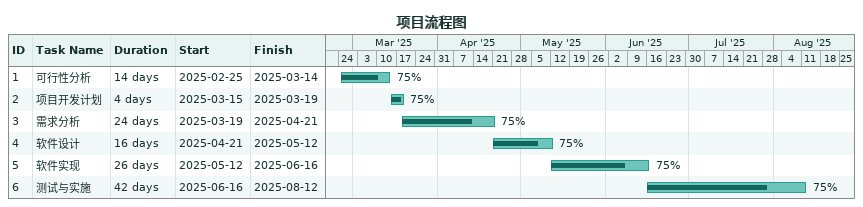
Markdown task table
项目流程图

| ID | Task | Duration | Start | Finish | % complete |
|---|---|---|---|---|---|
| 1 | 可行性分析 | 14d | 2025-02-25 | 2025-03-14 | 75 |
| 2 | 项目开发计划 | 4d | 2025-03-15 | 2025-03-19 | 75 |
| 3 | 需求分析 | 24d | 2025-03-19 | 2025-04-21 | 75 |
| 4 | 软件设计 | 16d | 2025-04-21 | 2025-05-12 | 75 |
| 5 | 软件实现 | 26d | 2025-05-12 | 2025-06-16 | 75 |
| 6 | 测试与实施 | 42d | 2025-06-16 | 2025-08-12 | 75 |
